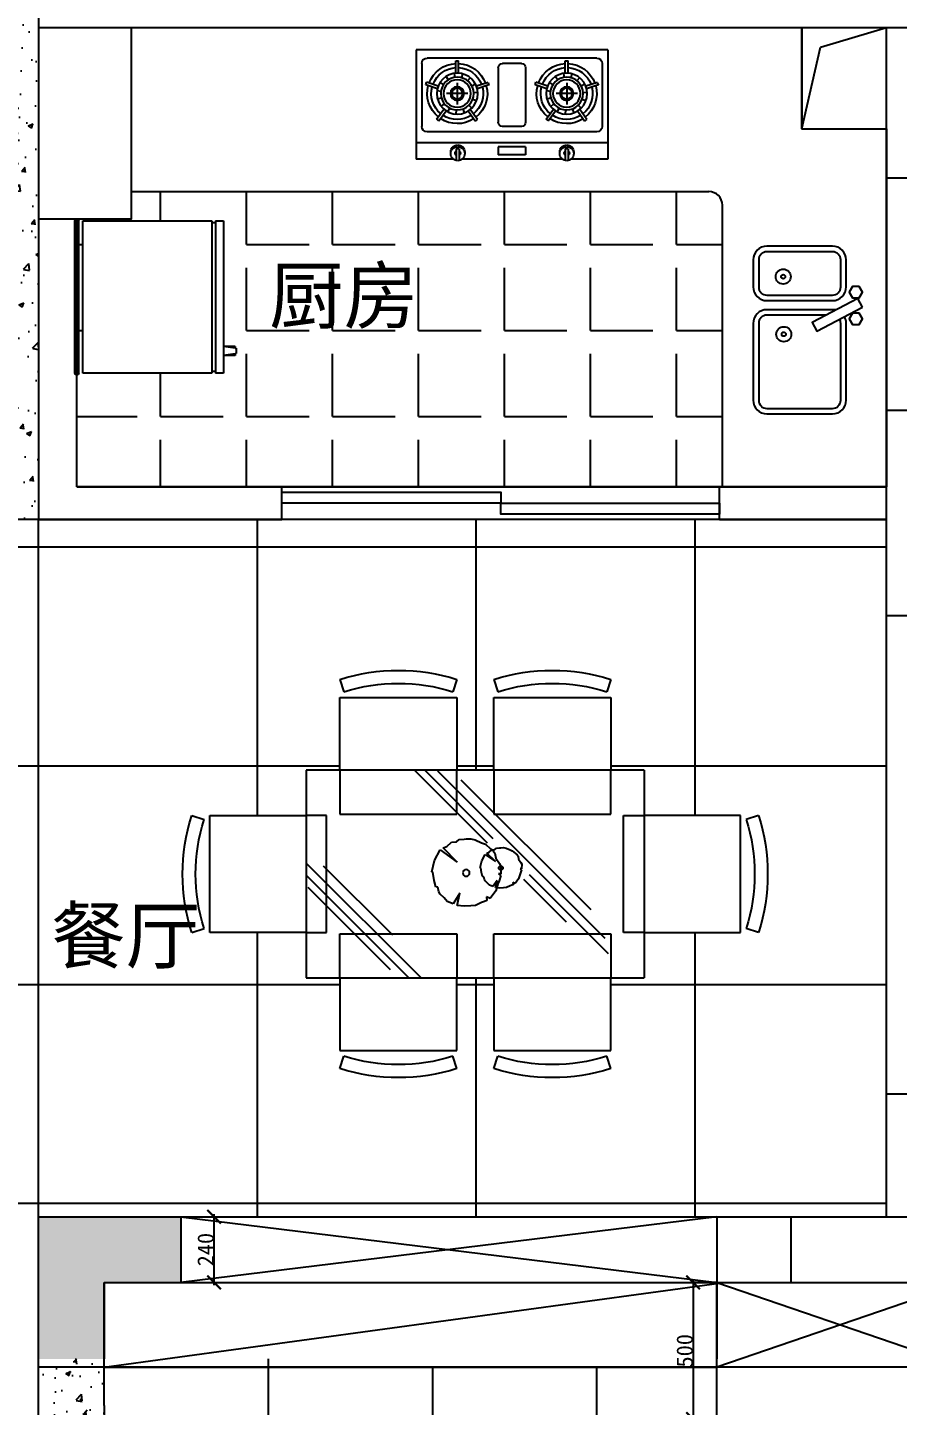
# Model space of a CAD drawing. Header units: millimetres. Extents: x 1149180 to 1411665549, y -85375798 to -28940.
# Drawn here: x 1183298 to 1186478, y -75504 to -70464 of the extents above; entities that cross this region are included whole.
import ezdxf

# ---------------------------------------------------------------- set-up
doc = ezdxf.new("R2010")
doc.units = ezdxf.units.MM
doc.header["$PDMODE"] = 35
for name, color, linetype in [('44', 4, 'Continuous'), ('FL', 3, 'Continuous'), ('FUN', 2, 'Continuous'), ('GSHTK', 7, 'Continuous'), ('LL', 40, 'Continuous'), ('TEXT', 3, 'Continuous'), ('灯', 1, 'Continuous'), ('辅助线', 5, 'Continuous')]:
    doc.layers.add(name, color=color, linetype=linetype)
doc.styles.get("Standard").update_dxf_attribs({"font": 'txt', "bigfont": 'gbcbig.shx'})
doc.styles.add('云', font='SimSun.ttf')
doc.dimstyles.new('标准', dxfattribs={"dimtxt": 60, "dimasz": 50, "dimexe": 1, "dimexo": 1, "dimtad": 1, "dimdec": 0, "dimtxsty": '云', "dimblk": 'ARCHTICK', "dimcen": 50, "dimdle": 10, "dimclrd": 24, "dimclre": 22, "dimclrt": 24, "dimadec": 0, "dimazin": 0, "dimtfac": 1, "dimtdec": 0, "dimtmove": 1, "dimatfit": 3, "dimldrblk": 'OBLIQUE', "dimfxl": 1.25, "dimarcsym": 0})

# ---------------------------------------------------------------- blocks, each defined once
blk = doc.blocks.new('ljhljl')
at = {"color": 4}
for p, q in [((69457, -3973), (69321.1, -3973)), ((69321.1, -4373), (69321.1, -3973)), ((69855.6, -3973), (69488.4, -3973)), ((70021.1, -3973), (69887, -3973)), ((70021.1, -4373), (70021.1, -3973)), ((70021.1, -4033), (69321.1, -4033)), ((70021.1, -4373), (69321.1, -4373))]:
    blk.add_line(p, q, dxfattribs=at)
at = {"color": 8}
for p, q in [((69466.5, -4010.6), (69466.5, -3968.4)), ((69478.5, -4010.6), (69478.5, -3968.3)), ((69865.1, -4010.6), (69865.1, -3968.4)), ((69877.1, -4010.6), (69877.1, -3968.3)), ((69478.5, -4010.6), (69466.5, -4010.6)), ((69721.1, -3988.5), (69621.1, -3988.5)), ((69621.1, -4018.5), (69621.1, -3988.5)), ((69721.1, -4018.5), (69621.1, -4018.5)), ((69721.1, -4018.5), (69721.1, -3988.5)), ((69877.1, -4010.6), (69865.1, -4010.6)), ((69981.1, -4073), (69361.1, -4073)), ((69341.1, -4323), (69341.1, -4093)), ((69395.8, -4119.4), (69422.6, -4155.7)), ((69403.8, -4113.5), (69430.6, -4149.8)), ((69536.8, -4112.4), (69510.5, -4149.2)), ((69544.9, -4118.2), (69518.7, -4155)), ((69621.1, -4308), (69621.1, -4108)), ((69706.1, -4093), (69636.1, -4093)), ((69721.1, -4308), (69721.1, -4108)), ((69795.8, -4119.4), (69822.6, -4155.7)), ((69803.8, -4113.5), (69830.6, -4149.8)), ((69936.8, -4112.4), (69910.5, -4149.2)), ((69944.9, -4118.2), (69918.7, -4155)), ((70001.1, -4323), (70001.1, -4093)), ((69412.8, -4165.8), (69424.5, -4175.2)), ((69437, -4146.1), (69443.8, -4159.5)), ((69467.2, -4138.1), (69467.9, -4153)), ((69471.1, -4252.6), (69471.1, -4173.4)), ((69498, -4142.9), (69492.6, -4156.9)), ((69524.1, -4159.9), (69513.5, -4170.5)), ((69812.8, -4165.8), (69824.5, -4175.2)), ((69837, -4146.1), (69843.8, -4159.5)), ((69867.2, -4138.1), (69867.9, -4153)), ((69871.1, -4252.6), (69871.1, -4173.4)), ((69898, -4142.9), (69892.6, -4156.9)), ((69924.1, -4159.9), (69913.5, -4170.5)), ((69355.7, -4246.2), (69398.5, -4231.9)), ((69397, -4224.7), (69411.8, -4222.3)), ((69398.6, -4193.5), (69413.1, -4197.4)), ((69509.8, -4213), (69432.3, -4213)), ((69541.1, -4186.1), (69527.1, -4191.5)), ((69546, -4216.9), (69531, -4216.1)), ((69587, -4244.4), (69543.9, -4230.7)), ((69755.7, -4246.2), (69798.5, -4231.9)), ((69797, -4224.7), (69811.8, -4222.3)), ((69798.6, -4193.5), (69813.1, -4197.4)), ((69910.7, -4213), (69833.2, -4213)), ((69941.1, -4186.1), (69927.1, -4191.5)), ((69946, -4216.9), (69931, -4216.1)), ((69987, -4244.4), (69943.9, -4230.7)), ((69358.8, -4255.7), (69401.7, -4241.4)), ((69408.2, -4253.8), (69420.8, -4245.6)), ((69430.2, -4275.9), (69438.4, -4263.3)), ((69459.4, -4287), (69461.7, -4272.2)), ((69490.5, -4285.4), (69486.6, -4270.9)), ((69518.3, -4271.2), (69508.8, -4259.6)), ((69537.9, -4247), (69524.5, -4240.2)), ((69584, -4253.9), (69540.9, -4240.3)), ((69758.8, -4255.7), (69801.7, -4241.4)), ((69808.2, -4253.8), (69820.8, -4245.6)), ((69830.2, -4275.9), (69838.4, -4263.3)), ((69859.4, -4287), (69861.7, -4272.2)), ((69890.5, -4285.4), (69886.6, -4270.9)), ((69918.3, -4271.2), (69908.8, -4259.6)), ((69937.9, -4247), (69924.5, -4240.2)), ((69984, -4253.9), (69940.9, -4240.3)), ((69466.1, -4287.8), (69466.1, -4332.8)), ((69476.1, -4287.8), (69476.1, -4332.8)), ((69706.1, -4323), (69636.1, -4323)), ((69866.1, -4287.8), (69866.1, -4332.8)), ((69876.1, -4287.8), (69876.1, -4332.8)), ((69981.1, -4343), (69361.1, -4343))]:
    blk.add_line(p, q, dxfattribs=at)
for centre, radius in [((69471.1, -4213), 75), ((69471.1, -4213), 60), ((69471.1, -4213), 50), ((69871.1, -4213), 75), ((69871.1, -4213), 60), ((69871.1, -4213), 50), ((69471.1, -4213), 25), ((69471.1, -4213), 20), ((69871.1, -4213), 25), ((69871.1, -4213), 20)]:
    blk.add_circle(centre, radius, dxfattribs=at)
for centre, radius, start, end in [((69472.7, -3993.3), 25.7, 135, 157.5), ((69472.7, -3993.3), 25.7, 112.5, 135), ((69472.7, -3993.3), 25.7, 90, 112.5), ((69472.7, -3993.3), 25.7, 67.5, 90), ((69472.7, -3993.3), 25.7, 45, 67.5), ((69472.7, -3993.3), 25.7, 22.5, 45), ((69871.3, -3993.3), 25.7, 135, 157.5), ((69871.3, -3993.3), 25.7, 112.5, 135), ((69871.3, -3993.3), 25.7, 90, 112.5), ((69871.3, -3993.3), 25.7, 67.5, 90), ((69871.3, -3993.3), 25.7, 45, 67.5), ((69871.3, -3993.3), 25.7, 22.5, 45), ((69472.7, -3993.3), 25.7, 157.5, 180), ((69472.7, -3993.3), 25.7, 180, 202.5), ((69472.7, -3999.6), 25.7, 172.9577, 180), ((69472.7, -3999.6), 25.7, 180, 202.5), ((69472.7, -3993.3), 25.7, 202.5, 225), ((69472.7, -3999.6), 25.7, 202.5, 225), ((69472.7, -3993.3), 25.7, 225, 247.5), ((69472.7, -3999.6), 25.7, 225, 247.5), ((69472.7, -3993.3), 25.7, 247.5, 270), ((69472.7, -3999.6), 25.7, 247.5, 270), ((69472.9, -3995.1), 9.75, 131.223, 228.777), ((69472.7, -3993.3), 25.7, 270, 292.5), ((69472.7, -3999.6), 25.7, 270, 292.5), ((69472.9, -3995.1), 9.75, 304.9148, 55.0852), ((69472.7, -3993.3), 25.7, 292.5, 315), ((69472.7, -3999.6), 25.7, 292.5, 315), ((69472.7, -3993.3), 25.7, 315, 337.5), ((69472.7, -3999.6), 25.7, 315, 337.5), ((69472.7, -3993.3), 25.7, 0, 22.5), ((69472.7, -3993.3), 25.7, 337.5, 360), ((69472.7, -3999.6), 25.7, 337.5, 360), ((69472.7, -3999.6), 25.7, 0, 7.0423), ((69871.3, -3993.3), 25.7, 157.5, 180), ((69871.3, -3993.3), 25.7, 180, 202.5), ((69871.3, -3999.6), 25.7, 172.9577, 180), ((69871.3, -3999.6), 25.7, 180, 202.5), ((69871.3, -3993.3), 25.7, 202.5, 225), ((69871.3, -3999.6), 25.7, 202.5, 225), ((69871.3, -3993.3), 25.7, 225, 247.5), ((69871.3, -3999.6), 25.7, 225, 247.5), ((69871.3, -3993.3), 25.7, 247.5, 270), ((69871.3, -3999.6), 25.7, 247.5, 270), ((69871.5, -3995.1), 9.75, 131.223, 228.777), ((69871.3, -3993.3), 25.7, 270, 292.5), ((69871.3, -3999.6), 25.7, 270, 292.5), ((69871.5, -3995.1), 9.75, 304.9148, 55.0852), ((69871.3, -3993.3), 25.7, 292.5, 315), ((69871.3, -3999.6), 25.7, 292.5, 315), ((69871.3, -3993.3), 25.7, 315, 337.5), ((69871.3, -3999.6), 25.7, 315, 337.5), ((69871.3, -3993.3), 25.7, 360, 22.5), ((69871.3, -3993.3), 25.7, 337.5, 0), ((69871.3, -3999.6), 25.7, 337.5, 0), ((69871.3, -3999.6), 25.7, 360, 7.0423), ((69361.1, -4093), 20, 90, 180), ((69981.1, -4093), 20, 0, 90), ((69471.1, -4213), 110, 129.0625, 195.852), ((69471.1, -4213), 120, 124.0692, 128.8452), ((69471.1, -4213), 110, 57.0625, 123.852), ((69471.1, -4213), 95, 57.4742, 123.4403), ((69471.1, -4213), 120, 52.0692, 56.8452), ((69471.1, -4213), 110, 345.0625, 51.852), ((69636.1, -4108), 15, 90, 180), ((69706.1, -4108), 15, 0, 90), ((69871.1, -4213), 110, 129.0625, 195.852), ((69871.1, -4213), 120, 124.0692, 128.8452), ((69871.1, -4213), 110, 57.0625, 123.852), ((69871.1, -4213), 95, 57.4742, 123.4403), ((69871.1, -4213), 120, 52.0692, 56.8452), ((69871.1, -4213), 110, 345.0625, 51.852), ((69471.1, -4213), 95, 129.4742, 195.4403), ((69471.1, -4213), 95, 345.4742, 51.4403), ((69871.1, -4213), 95, 129.4742, 195.4403), ((69871.1, -4213), 95, 345.4742, 51.4403), ((69471.1, -4213), 120, 196.0692, 200.8452), ((69471.1, -4213), 110, 201.0625, 267.3947), ((69471.1, -4213), 95, 201.4742, 266.983), ((69471.1, -4213), 95, 273.017, 339.4403), ((69471.1, -4213), 110, 272.6053, 339.852), ((69471.1, -4213), 120, 340.0692, 344.8452), ((69871.1, -4213), 120, 196.0692, 200.8452), ((69871.1, -4213), 110, 201.0625, 267.3947), ((69871.1, -4213), 95, 201.4742, 266.983), ((69871.1, -4213), 95, 273.017, 339.4403), ((69871.1, -4213), 110, 272.6053, 339.852), ((69871.1, -4213), 120, 340.0692, 344.8452), ((69361.1, -4323), 20, 180, 270), ((69471.1, -4213), 120, 267.612, 272.388), ((69636.1, -4308), 15, 180, 270), ((69706.1, -4308), 15, 270, 0), ((69871.1, -4213), 120, 267.612, 272.388), ((69981.1, -4323), 20, 270, 0)]:
    blk.add_arc(centre, radius, start, end, dxfattribs=at)
blk = doc.blocks.new('星盆')
at = {"color": 1}
for points in [[(-200.1, 186.4), (-200.1, 162.2), (-179.1, 150.1), (-158.1, 162.2), (-158.1, 186.4), (-179.1, 198.5)], [(-123.9, 199.1), (-156, 182.2), (-68, 15.1), (-35.9, 32)], [(-102.4, 186.4), (-102.4, 162.2), (-81.4, 150.1), (-60.5, 162.2), (-60.5, 186.4), (-81.4, 198.5)]]:
    blk.add_lwpolyline(points, close=True, dxfattribs=at)
blk.add_lwpolyline([(-198.2, 138.9), (-297, 138.9, 0.414214), (-347, 88.9), (-347, -150.9, 0.414214), (-297, -200.9), (-198.2, -200.9, 0.414214), (-148.2, -150.9), (-148.2, 88.9, 0.414214)], format="xyb", close=True, dxfattribs=at)
at = {"color": 5}
blk.add_lwpolyline([(-198.2, 118.9), (-297, 118.9, 0.414214), (-327, 88.9), (-327, -150.9, 0.414214), (-297, -180.9), (-198.2, -180.9, 0.414214), (-168.2, -150.9), (-168.2, 88.9, 0.414214)], format="xyb", close=True, dxfattribs=at)
at = {"color": 1}
for points in [[(-113.4, 101.4, 0.063308), (-115, 88.9), (-115, -150.9, 0.414214), (-65, -200.9), (216, -200.9, 0.414214), (266, -150.9), (266, 88.9, 0.414214), (216, 138.9)], [(216, 138.9), (-65, 138.9, 0.125448), (-89, 132.8)]]:
    blk.add_lwpolyline(points, format="xyb", dxfattribs=at)
at = {"color": 5}
for points in [[(-95, 66.5), (-95, -150.9, 0.414214), (-65, -180.9), (216, -180.9, 0.414214), (246, -150.9), (246, 88.9, 0.414214), (216, 118.9)], [(216, 118.9), (-65, 118.9, 0.127924), (-79.7, 115.1)]]:
    blk.add_lwpolyline(points, format="xyb", dxfattribs=at)
at = {"color": 3}
for centre, radius in [((-236, -91.2), 27.5), ((-236, -91.2), 7.51), ((-25.3, -89.1), 27.5), ((-25.3, -89.1), 7.51)]:
    blk.add_circle(centre, radius, dxfattribs=at)
blk = doc.blocks.new('星盆1')
at = {"layer": 'FL', "xscale": -1}
blk.add_blockref('星盆', (216, -138.9), dxfattribs=at)
blk = doc.blocks.new('drgrgr')
at = {"color": 4}
for p, q in [((25998.6, -13275.7), (25441.7, -13275.7)), ((25441.7, -13304.3), (25441.7, -13776)), ((25998.6, -13776), (25998.6, -13304.3)), ((25441.7, -13790.3), (25441.7, -13818.9)), ((25998.6, -13818.9), (25998.6, -13790.3)), ((25441.7, -13818.9), (25998.6, -13818.9)), ((25900.7, -13861.8), (25900.7, -13818.9)), ((25933.8, -13861.8), (25933.8, -13818.9)), ((25900.7, -13861.8), (25906.9, -13861.8)), ((25906.9, -13861.8), (25906.9, -13865.4)), ((25907.5, -13865.4), (25927.1, -13865.4)), ((25927.6, -13861.8), (25927.6, -13865.4)), ((25927.6, -13861.8), (25933.8, -13861.8))]:
    blk.add_line(p, q, dxfattribs=at)
at = {"color": 8}
for p, q in [((25998.6, -13290), (25441.7, -13290)), ((25998.6, -13304.3), (25441.7, -13304.3)), ((25441.7, -13776), (25998.6, -13776)), ((25441.7, -13790.3), (25998.6, -13790.3)), ((25906.9, -13861.8), (25900.7, -13818.9)), ((25927.6, -13861.8), (25933.8, -13818.9))]:
    blk.add_line(p, q, dxfattribs=at)
at = {"color": 4}
for centre, start, end in [((25441.7, -13282.9), 90, 270), ((25998.6, -13282.9), 270, 90), ((25441.7, -13783.2), 270, 90), ((25998.6, -13783.2), 90, 270)]:
    blk.add_arc(centre, 7.15, start, end, dxfattribs=at)
blk = doc.blocks.new('drtdg')
at = {"color": 8, "linetype": 'ByBlock', "ltscale": 5}
for p, q in [((229109.4, -196531.8), (229109.4, -196370.2)), ((229742.7, -196372.7), (229131, -196984.4)), ((229657.1, -196406.2), (229182.7, -196880.6)), ((229536.9, -196370.2), (229536.9, -196531.8)), ((229789.7, -196370.2), (229540.2, -196619.8)), ((229826.9, -196370.2), (229560.9, -196636.3)), ((229672, -196531.8), (229672, -196370.2)), ((230099.5, -196370.2), (230099.5, -196531.8)), ((229062.5, -196536.5), (228987.8, -196536.5)), ((229062.5, -196964), (229062.5, -196536.5)), ((229536.9, -196531.8), (229109.4, -196531.8)), ((230099.5, -196531.8), (229672, -196531.8)), ((230148.2, -196964), (230148.2, -196536.5)), ((230148.2, -196536.5), (230222.8, -196536.5)), ((230222.8, -196710.4), (229803, -197130.2)), ((229408, -196752), (229118.8, -197041.1)), ((230222.8, -196755), (229847.6, -197130.2)), ((230161.2, -196720), (229908, -196973.2)), ((229428.7, -196768.5), (229272.2, -196924.9)), ((230216.9, -196798.1), (229915.4, -197099.7)), ((228987.8, -196964), (229062.5, -196964)), ((229536.9, -196968.6), (229109.4, -196968.6)), ((229109.4, -196968.6), (229109.4, -197130.2)), ((229536.9, -197130.2), (229536.9, -196968.6)), ((230099.5, -196968.6), (229672, -196968.6)), ((229672, -196968.6), (229672, -197130.2)), ((230099.5, -197130.2), (230099.5, -196968.6)), ((230222.8, -196964), (230148.2, -196964))]:
    blk.add_line(p, q, dxfattribs=at)
at = {"layer": '44', "color": 4}
for p, q in [((229109.4, -196038.5), (229123.8, -196083.7)), ((229536.9, -196038.5), (229522.5, -196083.7)), ((229672, -196038.5), (229686.4, -196083.7)), ((230099.5, -196038.5), (230085.1, -196083.7)), ((228569.1, -196536.5), (228614.4, -196550.9)), ((230641.5, -196536.5), (230596.3, -196550.9)), ((228569.1, -196964), (228614.4, -196949.6)), ((230641.5, -196964), (230596.3, -196949.6)), ((229109.4, -197462), (229123.8, -197416.7)), ((229536.9, -197462), (229522.5, -197416.7)), ((229672, -197462), (229686.4, -197416.7)), ((230099.5, -197462), (230085.1, -197416.7))]:
    blk.add_line(p, q, dxfattribs=at)
for centre, radius, start, end in [((229323.2, -196710.4), 705.1, 72.3544, 107.6456), ((229885.8, -196710.4), 705.1, 72.3544, 107.6456), ((229323.2, -196710.4), 657.6, 72.3544, 107.6456), ((229885.8, -196710.4), 657.6, 72.3544, 107.6456), ((229241.1, -196750.2), 705.1, 162.3544, 197.6456), ((229241.1, -196750.2), 657.6, 162.3544, 197.6456), ((229969.6, -196750.2), 657.6, 342.3544, 17.6456), ((229969.6, -196750.2), 705.1, 342.3544, 17.6456), ((229323.2, -196790), 657.6, 252.3544, 287.6456), ((229885.8, -196790), 657.6, 252.3544, 287.6456), ((229323.2, -196790), 705.1, 252.3544, 287.6456), ((229885.8, -196790), 705.1, 252.3544, 287.6456)]:
    blk.add_arc(centre, radius, start, end, dxfattribs=at)
at = {"layer": 'FUN', "color": 3}
for p, q in [((229491.8, -196656.1), (229477.7, -196662.4)), ((229501.6, -196653.6), (229491.8, -196656.1)), ((229511.5, -196654.1), (229501.6, -196653.6)), ((229515.7, -196654.4), (229511.5, -196654.1)), ((229526.9, -196655.3), (229515.7, -196654.4)), ((229532.9, -196660.6), (229526.9, -196655.3)), ((229544.1, -196661.5), (229532.9, -196660.6)), ((229549.3, -196658), (229539.3, -196665.4)), ((229567.9, -196641.6), (229549.3, -196658)), ((229581.7, -196635.8), (229567.9, -196641.6)), ((229605.3, -196625.3), (229581.7, -196635.8)), ((229621.5, -196621), (229605.3, -196625.3)), ((229638, -196622), (229621.5, -196621)), ((229645, -196622.3), (229638, -196622)), ((229663.7, -196623.9), (229645, -196622.3)), ((229673.7, -196632.7), (229663.7, -196623.9)), ((229671.2, -196706.7), (229722.1, -196654.9)), ((229692.3, -196634.2), (229673.7, -196632.7)), ((229708.4, -196649), (229692.3, -196634.2)), ((229722.1, -196654.9), (229708.4, -196649)), ((229438.1, -196707.7), (229435.2, -196714.8)), ((229446.4, -196696.1), (229438.1, -196707.7)), ((229448.5, -196685.5), (229446.4, -196696.1)), ((229452.3, -196680.2), (229448.5, -196685.5)), ((229458.3, -196675.8), (229452.3, -196680.2)), ((229469.4, -196665.9), (229458.3, -196675.8)), ((229477.7, -196662.4), (229469.4, -196665.9)), ((229529.5, -196691.9), (229515.7, -196711.2)), ((229533.1, -196674.2), (229529.5, -196691.9)), ((229531.4, -196705), (229562, -196673.9)), ((229568.7, -196678.3), (229531.4, -196705)), ((229539.3, -196665.4), (229533.1, -196674.2)), ((229553.7, -196670.4), (229544.1, -196661.5)), ((229562, -196673.9), (229553.7, -196670.4)), ((229581.3, -196701.5), (229568.7, -196678.3)), ((229586.6, -196726.3), (229581.3, -196701.5)), ((229733.3, -196662.3), (229671.2, -196706.7)), ((229754.4, -196700.9), (229733.3, -196662.3)), ((229763.2, -196742.2), (229754.4, -196700.9)), ((229435.2, -196714.8), (229435.9, -196730.7)), ((229435.9, -196730.7), (229440.4, -196730.7)), ((229440.4, -196730.7), (229435.9, -196734.4)), ((229435.9, -196734.4), (229438.9, -196745.9)), ((229438.9, -196745.9), (229441.8, -196752.9)), ((229441.8, -196752.9), (229446.4, -196768)), ((229515.7, -196711.2), (229510.8, -196723.1)), ((229510.8, -196723.1), (229511.9, -196749.6)), ((229511.9, -196749.6), (229519.5, -196749.6)), ((229519.5, -196749.6), (229511.9, -196755.6)), ((229511.9, -196755.6), (229517, -196774.9)), ((229571.7, -196769.9), (229573.9, -196760.1)), ((229573.9, -196760.1), (229578.4, -196759.1)), ((229578.4, -196759.1), (229582.1, -196745)), ((229582.1, -196745), (229584.4, -196727.2)), ((229584.4, -196727.2), (229586.6, -196726.3)), ((229755.7, -196773.4), (229759.5, -196743.7)), ((229759.5, -196743.7), (229763.2, -196742.2)), ((229446.4, -196768), (229459, -196785)), ((229459, -196785), (229467.2, -196781.4)), ((229467.2, -196781.4), (229466.5, -196789.4)), ((229466.5, -196789.4), (229471.7, -196791.2)), ((229471.7, -196791.2), (229477.7, -196793.9)), ((229477.7, -196793.9), (229491.1, -196800.1)), ((229491.1, -196800.1), (229501.6, -196800.9)), ((229501.6, -196800.9), (229515.7, -196801.8)), ((229515.7, -196801.8), (229531.4, -196800.1)), ((229517, -196774.9), (229521.9, -196786.6)), ((229521.9, -196786.6), (229529.5, -196811.8)), ((229531.4, -196800.1), (229525.4, -196773.4)), ((229525.4, -196773.4), (229540.4, -196796.4)), ((229529.5, -196811.8), (229550.6, -196840)), ((229540.4, -196796.4), (229553, -196791.2)), ((229553, -196791.2), (229559.7, -196783.2)), ((229559.7, -196783.2), (229568.7, -196775.2)), ((229568.7, -196775.2), (229571.7, -196769.9)), ((229738.3, -196814.9), (229741.9, -196798.5)), ((229741.9, -196798.5), (229749.5, -196797)), ((229749.5, -196797), (229755.7, -196773.4)), ((229550.6, -196840), (229564.2, -196834)), ((229564.2, -196834), (229563, -196847.4)), ((229563, -196847.4), (229571.7, -196850.4)), ((229571.7, -196850.4), (229581.7, -196854.8)), ((229581.7, -196854.8), (229603.9, -196865.2)), ((229671.2, -196865.2), (229661.2, -196820.7)), ((229661.2, -196820.7), (229686.1, -196859.1)), ((229686.1, -196859.1), (229707.2, -196850.4)), ((229707.2, -196850.4), (229718.4, -196837.1)), ((229718.4, -196837.1), (229733.3, -196823.7)), ((229733.3, -196823.7), (229738.3, -196814.9)), ((229603.9, -196865.2), (229621.5, -196866.5)), ((229621.5, -196866.5), (229645, -196868.1)), ((229645, -196868.1), (229671.2, -196865.2))]:
    blk.add_line(p, q, dxfattribs=at)
blk.add_circle((229638, -196746.1), 12.5, dxfattribs=at)
at = {"layer": 'FUN', "color": 3, "extrusion": (0, 0, -1)}
blk.add_ellipse((229511.5, -196728.6), major_axis=(5.32, 5.32), ratio=1, start_param=3.926991, end_param=10.210176, dxfattribs=at)
at = {"layer": 'LL', "color": 2}
for p, q in [((229536.9, -196104.3), (229109.4, -196104.3)), ((229109.4, -196104.3), (229109.4, -196370.2)), ((229536.9, -196370.2), (229536.9, -196104.3)), ((229672, -196104.3), (229672, -196370.2)), ((230099.5, -196104.3), (229672, -196104.3)), ((230099.5, -196370.2), (230099.5, -196104.3)), ((228987.8, -196370.2), (230222.8, -196370.2)), ((228987.8, -196370.2), (228987.8, -197130.2)), ((230222.8, -196370.2), (230222.8, -197130.2)), ((228635, -196964), (228635, -196536.5)), ((228635, -196536.5), (228987.8, -196536.5)), ((230575.7, -196536.5), (230222.8, -196536.5)), ((230575.7, -196964), (230575.7, -196536.5)), ((228987.8, -196964), (228635, -196964)), ((230222.8, -196964), (230575.7, -196964)), ((230222.8, -197130.2), (228987.8, -197130.2)), ((229109.4, -197396.1), (229109.4, -197130.2)), ((229536.9, -197130.2), (229536.9, -197396.1)), ((229672, -197396.1), (229672, -197130.2)), ((230099.5, -197130.2), (230099.5, -197396.1)), ((229536.9, -197396.1), (229109.4, -197396.1)), ((230099.5, -197396.1), (229672, -197396.1))]:
    blk.add_line(p, q, dxfattribs=at)
blk = doc.blocks.new('_ArchTick')
at = {"color": 0, "linetype": 'ByBlock', "const_width": 0.15}
blk.add_lwpolyline([(-0.5, -0.5), (0.5, 0.5)], dxfattribs=at)
blk = doc.blocks.new('*D1216')
at = {"layer": 'Defpoints', "color": 0}
for p in [(1183858.3, -74813.9), (1183980.1, -74813.9), (1183858.3, -75053.9)]:
    blk.add_point(p, dxfattribs=at)
at = {"layer": '灯', "color": 22, "lineweight": -2}
for p, q in [((1183859.3, -74813.9), (1183981.1, -74813.9)), ((1183859.3, -75053.9), (1183981.1, -75053.9))]:
    blk.add_line(p, q, dxfattribs=at)
at = {"layer": '灯', "color": 24, "lineweight": -2}
blk.add_line((1183980.1, -75063.9), (1183980.1, -74803.9), dxfattribs=at)
at = {"layer": '灯', "color": 24, "lineweight": -2, "xscale": 50, "yscale": 50, "zscale": 50}
for p, rotation in [((1183980.1, -74813.9), 90), ((1183980.1, -75053.9), 270)]:
    blk.add_blockref('_ArchTick', p, dxfattribs=dict(at, rotation=rotation))
at = {"layer": '灯', "color": 24, "insert": (1183949.5, -74933.9), "char_height": 60, "attachment_point": 5, "rotation": 90, "style": '云'}
blk.add_mtext('240', dxfattribs=at)
blk = doc.blocks.new('_Oblique')
at = {"color": 0, "linetype": 'ByBlock', "lineweight": -2}
blk.add_line((-0.5, -0.5), (0.5, 0.5), dxfattribs=at)
blk = doc.blocks.new('*D1217')
at = {"layer": 'Defpoints', "color": 0}
for p in [(1185818.3, -75053.9), (1185731.6, -75553.9), (1185818.3, -75553.9)]:
    blk.add_point(p, dxfattribs=at)
at = {"layer": '灯', "color": 24, "lineweight": -2}
blk.add_line((1185731.6, -75043.9), (1185731.6, -75563.9), dxfattribs=at)
at = {"layer": '灯', "color": 22, "lineweight": -2}
for p, q in [((1185817.3, -75053.9), (1185730.6, -75053.9)), ((1185817.3, -75553.9), (1185730.6, -75553.9))]:
    blk.add_line(p, q, dxfattribs=at)
at = {"layer": '灯', "color": 24, "lineweight": -2, "xscale": 50, "yscale": 50, "zscale": 50}
for p, rotation in [((1185731.6, -75053.9), 90), ((1185731.6, -75553.9), 270)]:
    blk.add_blockref('_ArchTick', p, dxfattribs=dict(at, rotation=rotation))
at = {"layer": '灯', "color": 24, "insert": (1185700.9, -75303.9), "char_height": 60, "attachment_point": 5, "rotation": 90, "style": '云'}
blk.add_mtext('500', dxfattribs=at)

msp = doc.modelspace()

# ---------------------------------------------------------------- hatches: boundary and pattern name
h = msp.add_hatch()
h.set_pattern_fill('AR-CONC', color=8, style=0)
h.set_pattern_definition([(50, (672176.12, -112365.69), (182.18467, -15.939086), [19.05, -209.55]), (355, (672176.12, -112365.69), (-35.242826, 191.05664), [15.24, -167.64]), (100.451, (672191.3, -112367.02), (146.9425, 175.11669), [16.19, -178.09]), (46.1842, (672176.12, -112314.89), (271.07904, -42.04233), [28.575, -314.325]), (96.6356, (672198.7, -112318.4), (237.40423, 247.42556), [24.285, -267.135]), (351.184, (672176.12, -112314.9), (237.4046, 247.42512), [22.86, -251.46]), (21, (672201.52, -112327.59), (151.61488, -102.26552), [19.05, -209.55]), (326, (672201.52, -112327.59), (61.80203, 184.187966), [15.24, -167.64]), (71.4514, (672214.15, -112336.11), (213.41649, 81.92286), [16.19, -178.09]), (37.5, (672176.12, -112365.69), (3.088603, 84.555039), [0, -165.608, 0, -170.18, 0, -168.275]), (7.5, (672176.12, -112365.69), (66.819663, 100.180575), [0, -97.028, 0, -161.798, 0, -64.135]), (327.5, (672119.48, -112365.69), (135.590595, -5.728744), [0, -63.5, 0, -198.12, 0, -262.89]), (317.5, (672094.08, -112365.69), (148.129181, 25.42649), [0, -82.55, 0, -131.572, 0, -186.69])])
h.paths.add_polyline_path([(1183338.3, -69283.9), (1181478.3, -69283.9), (1181478.3, -69343.9), (1181478.3, -70253.9), (1181478.3, -70343.9), (1182378.3, -70343.9), (1182378.3, -70553.9), (1182378.3, -71453.9), (1182378.3, -72263.9), (1183338.3, -72263.9), (1183338.3, -70313.9), (1183338.3, -69403.9)])
h.paths.add_polyline_path([(1183258.3, -69363.9), (1183258.3, -72183.9), (1182458.3, -72183.9), (1182458.3, -70263.9), (1181558.3, -70263.9), (1181558.3, -69363.9)], flags=16)
h = msp.add_hatch()
h.set_pattern_fill('ANGLE', color=8, scale=45, style=0)
h.set_pattern_definition([(0, (6951.35, -31967.08), (0, 314.325), [228.6, -85.725]), (90, (6951.35, -31967.08), (-314.325, 2e-14), [228.6, -85.725])])
h.paths.add_polyline_path([(1185838.3, -71113.9, 0.414214), (1185788.3, -71063.9), (1183678.3, -71063.9), (1183678.3, -71163.9), (1183478.3, -71163.9, -0.414214), (1183485.4, -71171), (1183485.4, -71727.9, -0.414214), (1183478.3, -71735.1), (1183478.3, -72143.9), (1184228.3, -72143.9), (1185828.3, -72143.9), (1185838.3, -72143.9)])
h.paths.add_polyline_path([(1184060.8, -71636.3), (1184060.8, -71656.9), (1184057.2, -71656.9), (1184057.2, -71663.1), (1184014.3, -71663.1), (1184014.3, -71727.9), (1183985.7, -71727.9, 1), (1183971.4, -71727.9), (1183499.7, -71727.9), (1183499.7, -71171), (1183971.4, -71171, 1), (1183985.7, -71171), (1184014.3, -71171), (1184014.3, -71630.1), (1184057.2, -71630.1), (1184057.2, -71636.3)], flags=16)
h = msp.add_hatch()
h.set_pattern_fill('AR-CONC', color=8, style=0)
h.set_pattern_definition([(50, (0, 0), (182.184669, -15.939086), [19.05, -209.55]), (355, (0, 0), (-35.242826, 191.056643), [15.24, -167.64]), (100.451, (15.18, -1.33), (146.942502, 175.116688), [16.19, -178.09]), (46.1842, (0, 50.8), (271.07904, -42.04233), [28.575, -314.325]), (96.6356, (22.6, 47.3), (237.404234, 247.425556), [24.285, -267.135]), (351.184, (0, 50.8), (237.404606, 247.42512), [22.86, -251.46]), (21, (25.4, 38.1), (151.61488, -102.265519), [19.05, -209.55]), (326, (25.4, 38.1), (61.802028, 184.187966), [15.24, -167.64]), (71.4514, (38.03, 29.58), (213.41649, 81.922858), [16.19, -178.09]), (37.5, (0, 0), (3.0886033, 84.555039), [0, -165.608, 0, -170.18, 0, -168.275]), (7.5, (0, 0), (66.8196625, 100.180575), [0, -97.028, 0, -161.798, 0, -64.135]), (327.5, (-56.64, 0), (135.590595, -5.728744), [0, -63.5, 0, -198.12, 0, -262.89]), (317.5, (-82.04, 0), (148.129181, 25.426491), [0, -82.55, 0, -131.572, 0, -186.69])])
h.paths.add_polyline_path([(1183578.3, -75503.9), (1183578.3, -75333.9), (1183338.3, -75333.9), (1183338.3, -77163.9), (1183578.3, -77163.9)])
at = {"layer": 'TEXT'}
msp.add_hatch(color=250, dxfattribs=at).paths.add_polyline_path([(1183858.3, -74813.9), (1183338.3, -74813.9), (1183338.3, -75333.9), (1183578.3, -75333.9), (1183578.3, -75053.9), (1183858.3, -75053.9)])

# ---------------------------------------------------------------- linework, layer by layer
at = {"color": 8}
for p, q in [((1183338.3, -70313.9), (1183338.3, -72263.9)), ((1183338.3, -70463.9), (1190018.3, -70463.9)), ((1183678.3, -71163.9), (1183678.3, -70463.9)), ((1186128.3, -70833.9), (1186128.3, -70463.9)), ((1186197.3, -70536.1), (1186438.3, -70463.9)), ((1186438.3, -72613.9), (1186438.3, -70463.9)), ((1186128.3, -70833.9), (1186197.3, -70536.1)), ((1186128.3, -70833.9), (1186438.3, -70833.9)), ((1183678.3, -71063.9), (1185788.3, -71063.9)), ((1186438.3, -71013.9), (1186678.3, -71013.9)), ((1185838.3, -72143.9), (1185838.3, -71113.9)), ((1183338.3, -71163.9), (1183678.3, -71163.9)), ((1183478.3, -72143.9), (1183478.3, -71163.9)), ((1186438.3, -71863.9), (1186678.3, -71863.9)), ((1183478.3, -72143.9), (1184228.3, -72143.9)), ((1184228.3, -72263.9), (1184228.3, -72143.9)), ((1184228.3, -72143.9), (1185828.3, -72143.9)), ((1185828.3, -72143.9), (1186438.3, -72143.9)), ((1185828.3, -72263.9), (1185828.3, -72143.9)), ((1183338.3, -72263.9), (1182378.3, -72263.9)), ((1183338.3, -72263.9), (1184228.3, -72263.9)), ((1183338.3, -74813.9), (1183338.3, -72263.9)), ((1184138.3, -73346.3), (1184138.3, -72263.9)), ((1185828.3, -72263.9), (1184228.3, -72263.9)), ((1184938.3, -73180), (1184938.3, -72263.9)), ((1185738.3, -73346.3), (1185738.3, -72263.9)), ((1185828.3, -72263.9), (1186438.3, -72263.9)), ((1182378.3, -72363.9), (1186438.3, -72363.9)), ((1186438.3, -72613.9), (1186678.3, -72613.9)), ((1186438.3, -74363.9), (1186438.3, -72613.9)), ((1182378.3, -73163.9), (1184440.3, -73163.9)), ((1184867.8, -73163.9), (1185002.9, -73163.9)), ((1185430.4, -73163.9), (1186438.3, -73163.9)), ((1184138.3, -74813.9), (1184138.3, -73773.8)), ((1185738.3, -74813.9), (1185738.3, -73773.8)), ((1178578.3, -73963.9), (1184440.3, -73963.9)), ((1184867.8, -73963.9), (1185002.9, -73963.9)), ((1184938.3, -74813.9), (1184938.3, -73940)), ((1185430.4, -73963.9), (1186438.3, -73963.9)), ((1186438.3, -74363.9), (1186678.3, -74363.9)), ((1186438.3, -74813.9), (1186438.3, -74363.9)), ((1182166.6, -74763.9), (1186438.3, -74763.9)), ((1183338.3, -74813.9), (1188248.3, -74813.9)), ((1183338.3, -75503.9), (1183338.3, -74813.9)), ((1183578.3, -75503.9), (1183578.3, -75053.9)), ((1183578.3, -75053.9), (1183938.3, -75053.9)), ((1183938.3, -75053.9), (1185778.3, -75053.9)), ((1183938.3, -75053.9), (1185778.3, -75053.9)), ((1185778.3, -75053.9), (1187628.3, -75053.9)), ((1184178.3, -75333.9), (1184178.3, -77163.9)), ((1183578.3, -75363.9), (1185818.3, -75363.9)), ((1184778.3, -75363.9), (1184778.3, -76498.7)), ((1185378.3, -75363.9), (1185378.3, -77163.9)), ((1183578.3, -75503.9), (1183578.3, -77163.9))]:
    msp.add_line(p, q, dxfattribs=at)
at = {"color": 4}
for points in [[(1184228.3, -72163.9), (1185028.3, -72163.9), (1185028.3, -72203.9), (1184228.3, -72203.9)], [(1185028.3, -72203.9), (1185828.3, -72203.9), (1185828.3, -72243.9), (1185028.3, -72243.9)]]:
    msp.add_lwpolyline(points, close=True, dxfattribs=at)
at = {"color": 8}
msp.add_arc((1185788.3, -71113.9), 50, 0, 90, dxfattribs=at)
at = {"layer": 'TEXT', "color": 3}
for p, q in [((1183858.3, -74813.9), (1185818.3, -75053.9)), ((1185818.3, -74813.9), (1183858.3, -75053.9)), ((1183858.3, -74813.9), (1183858.3, -75053.9)), ((1185818.3, -74813.9), (1185818.3, -75053.9)), ((1186088.3, -74813.9), (1186088.3, -75053.9)), ((1183578.3, -75053.9), (1183578.3, -75333.9)), ((1183578.3, -75363.9), (1185826.7, -75056.5)), ((1185818.3, -75553.9), (1185818.3, -75053.9)), ((1185818.3, -75053.9), (1185818.3, -75333.9)), ((1185818.3, -75053.9), (1186723.3, -75363.9)), ((1186723.3, -75053.9), (1185818.3, -75363.9)), ((1183578.3, -75363.9), (1183338.3, -75363.9)), ((1185818.3, -75363.9), (1183578.3, -75363.9)), ((1187628.3, -75363.9), (1185818.3, -75363.9))]:
    msp.add_line(p, q, dxfattribs=at)
msp.add_lwpolyline([(1183338.3, -72263.9), (1182378.3, -72263.9), (1182378.3, -70343.9), (1181478.3, -70343.9), (1181478.3, -69283.9), (1183338.3, -69283.9), (1183338.3, -72263.9)], dxfattribs=at)
for points in [[(1183478.3, -72143.9), (1183478.3, -71163.9), (1183678.3, -71163.9), (1183678.3, -70463.9), (1186128.3, -70463.9), (1186128.3, -70833.9), (1186438.3, -70833.9), (1186438.3, -72143.9)], [(1178578.3, -77163.9), (1183338.3, -77163.9), (1183338.3, -74813.9), (1186438.3, -74813.9), (1186438.3, -72263.9), (1184070.4, -72263.9), (1183338.3, -72263.9), (1182378.3, -72263.9), (1182378.3, -73273.9), (1178578.3, -73273.9)]]:
    msp.add_lwpolyline(points, close=True, dxfattribs=at)

# ---------------------------------------------------------------- block references
at = {"color": 3, "xscale": -1, "rotation": 90}
msp.add_blockref('drgrgr', (1170195.4, -45729.3), dxfattribs=at)
at = {"xscale": -1, "rotation": 270}
msp.add_blockref('星盆1', (1186290.8, -71826.9), dxfattribs=at)
at = {"color": 8, "lineweight": 0, "xscale": -1}
msp.add_blockref('drtdg', (1414539.8, 123190.2), dxfattribs=at)
at = {"layer": '辅助线', "xscale": -1, "rotation": 180}
msp.add_blockref('ljhljl', (1115398, -74918.4), dxfattribs=at)

# ---------------------------------------------------------------- texts
at = {"layer": 'GSHTK', "color": 1, "char_height": 200, "width": 1435.504, "attachment_point": 1}
for s, insert in [('\\pt200;{\\fSimSun|b0|i0|c134|p2;厨房}', (1184181.4, -71344.2)), ('\\pt200;{\\fSimSun|b0|i0|c134|p2;餐厅}', (1183383.9, -73685))]:
    msp.add_mtext(s, dxfattribs=dict(at, insert=insert))

# ---------------------------------------------------------------- dimensions: what is measured, and where the dimension line sits
at = {"layer": '灯', "color": 1}
for p1, p2, distance, picture, middle in [((1183858.3, -75053.9), (1183858.3, -74813.9), -121.8, '*D1216', (1183949.5, -74933.9)), ((1185818.3, -75053.9), (1185818.3, -75553.9), -86.7, '*D1217', (1185700.9, -75303.9))]:
    dim = msp.add_aligned_dim(p1=p1, p2=p2, distance=distance, dimstyle='标准', dxfattribs=at)
    dim.commit()
    dim.dimension.update_dxf_attribs({"geometry": picture, "text_midpoint": middle})

doc.saveas('drawing.dxf')
